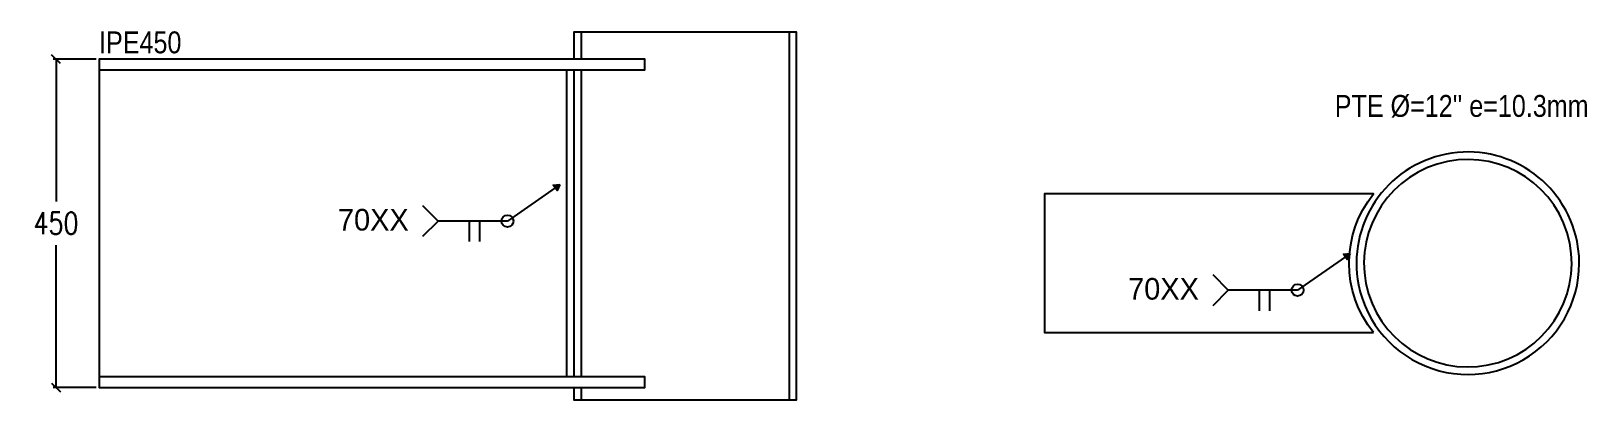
# Model space of a CAD drawing. Header units: millimetres. Extents: x -999 to 93225, y -17477 to 29086.
# Drawn here: x 3840 to 5970, y -11567 to -11061 of the extents above; entities that cross this region are included whole.
import ezdxf
from ezdxf.enums import TextEntityAlignment as Align

# ---------------------------------------------------------------- set-up
doc = ezdxf.new("R2010")
doc.units = ezdxf.units.MM
doc.header["$LTSCALE"] = 0.4
doc.layers.get('0').update_dxf_attribs({"color": 255})
doc.layers.add('COTAS', color=8, linetype='Continuous')
doc.layers.add('TITULO', color=3, linetype='Continuous')
doc.styles.add('Arial Narrow', font='', dxfattribs={"height": 0.2})
doc.styles.add('CNI_COTAS', font='romans.shx', dxfattribs={"width": 0.8})
doc.styles.add('ROMANS', font='DINGRAFO.SHX')
doc.styles.get('Arial Narrow').set_extended_font_data('Arial Narrow')
doc.dimstyles.new('1.4', dxfattribs={"dimscale": 0, "dimtxt": 30, "dimasz": 12, "dimexe": 4, "dimexo": 4, "dimgap": 15, "dimtad": 1, "dimdec": 0, "dimzin": 4, "dimdsep": 46, "dimtxsty": 'CNI_COTAS', "dimblk": 'OBLIQUE', "dimcen": -0.09, "dimclrd": 256, "dimclrt": 3, "dimadec": 0, "dimazin": 0, "dimtfac": 1, "dimtdec": 0, "dimtmove": 2, "dimatfit": 0, "dimldrblk": 'DOT', "dimfxl": 0.05, "dimtolj": 1, "dimtzin": 0, "dimarcsym": 0})

# ---------------------------------------------------------------- blocks, each defined once
blk = doc.blocks.new('_Oblique')
at = {"color": 0, "linetype": 'ByBlock', "lineweight": -2}
blk.add_line((-0.5, -0.5), (0.5, 0.5), dxfattribs=at)
blk = doc.blocks.new('*D876')
at = {"layer": 'COTAS', "color": 0, "lineweight": -2, "transparency": 16777216}
for p, q in [((3929.1, -11099.7), (3870, -11099.7)), ((3929.1, -11549.7), (3870, -11549.7))]:
    blk.add_line(p, q, dxfattribs=at)
at = {"layer": 'COTAS', "lineweight": -2, "transparency": 16777216}
for p, q in [((3874, -11099.7), (3874, -11294.7)), ((3874, -11549.7), (3874, -11354.7))]:
    blk.add_line(p, q, dxfattribs=at)
at = {"layer": 'Defpoints', "color": 0, "transparency": 16777216}
for p in [(3874, -11099.7), (3933.1, -11099.7), (3933.1, -11549.7)]:
    blk.add_point(p, dxfattribs=at)
at = {"layer": 'COTAS', "lineweight": -2, "transparency": 16777216, "xscale": 12, "yscale": 12, "zscale": 12}
for p, rotation in [((3874, -11099.7), 90), ((3874, -11549.7), 270)]:
    blk.add_blockref('_Oblique', p, dxfattribs=dict(at, rotation=rotation))
at = {"layer": 'COTAS', "color": 3, "transparency": 16777216, "insert": (3874, -11324.7), "char_height": 30, "attachment_point": 5, "rotation": 0.01, "style": 'CNI_COTAS'}
blk.add_mtext('\\A1;450', dxfattribs=at)
blk = doc.blocks.new('_Dot')
at = {"color": 0, "linetype": 'ByBlock', "lineweight": -2}
blk.add_line((-0.5, 0), (-1, 0), dxfattribs=at)
at = {"color": 0, "linetype": 'ByBlock', "const_width": 0.5}
blk.add_lwpolyline([(-0.25, 0, 1), (0.25, 0, 1)], format="xyb", close=True, dxfattribs=at)
blk = doc.blocks.new('SOLDADURA A TOPE CON BORDES RECTOS')
h = blk.add_hatch(color=256)
h.dxf.hatch_style = 1
h.paths.add_polyline_path([(5573.3, 3679), (5569.6, 3684.2), (5576, 3684.8)])
for p, q in [((5571.4, 3681.6), (5525.1, 3649.2)), ((5525.1, 3649.2), (5457.8, 3649.2)), ((5488.2, 3629.2), (5488.2, 3649.2)), ((5498.2, 3629.2), (5498.2, 3649.2))]:
    blk.add_line(p, q)
blk.add_lwpolyline([(5576, 3684.8), (5573.3, 3679), (5569.6, 3684.2)], close=True)
blk.add_lwpolyline([(5443, 3634.4), (5457.8, 3649.2), (5443, 3664)])
blk.add_circle((5525.1, 3649.2), 5.81)
at = {"layer": 'TITULO', "style": 'ROMANS'}
blk.add_text('70XX', height=21, dxfattribs=at).set_placement((5360.6, 3640))

msp = doc.modelspace()

# ---------------------------------------------------------------- linework, layer by layer
at = {"color": 2, "linetype": 'Continuous'}
for p, q in [((4593.1, -11062.7), (4593.1, -11099.7)), ((4877.5, -11062.7), (4877.5, -11566.9)), ((4593.1, -11114.3), (4593.1, -11535.1)), ((4593.1, -11549.7), (4593.1, -11566.9))]:
    msp.add_line(p, q, dxfattribs=at)
at = {"color": 2}
msp.add_line((4572.8, -11114.3), (4572.8, -11535.1), dxfattribs=at)
msp.add_lwpolyline([(3933.1, -11114.3), (4680.2, -11114.3), (4680.2, -11099.7), (3933.1, -11099.7), (3933.1, -11549.7), (4463.1, -11549.7), (4680.2, -11549.7), (4680.2, -11535.1), (4463.1, -11535.1), (3933.1, -11535.1)], dxfattribs=at)
at = {"color": 2, "linetype": 'Continuous'}
msp.add_lwpolyline([(5667.4, -11407.2, 1), (5946.3, -11351.8, 1)], format="xyb", close=True, dxfattribs=at)
at = {"color": 2}
msp.add_lwpolyline([(5677.5, -11474.5, -0.349409), (5677.6, -11284.5), (5677.6, -11284.5), (5227.4, -11284.5), (5227.4, -11474.5), (5677.5, -11474.5)], format="xyb", dxfattribs=at)
at = {"layer": 'COTAS', "color": 1}
for points in [[(4582.8, -11549.7), (4582.8, -11566.9), (4887.8, -11566.9), (4887.8, -11062.7), (4582.8, -11062.7), (4582.8, -11099.7)], [(4582.8, -11114.3), (4582.8, -11535.1)]]:
    msp.add_lwpolyline(points, dxfattribs=at)
msp.add_lwpolyline([(5657.3, -11409.3, 1), (5956.4, -11349.8, 1)], format="xyb", close=True, dxfattribs=at)

# ---------------------------------------------------------------- block references
at = {"xscale": 1.410856086152307, "yscale": 1.410856086152307, "zscale": 1.410856086152307}
for p in [(-3303.1, -16470.2), (-2221.3, -16564.9)]:
    msp.add_blockref('SOLDADURA A TOPE CON BORDES RECTOS', p, dxfattribs=at)

# ---------------------------------------------------------------- texts
at = {"color": 96, "style": 'Arial Narrow'}
for s, p in [('IPE450', (3989.3, -11076.8)), ("PTE Ø=12'' e=10.3mm", (5798.4, -11163.9))]:
    msp.add_text(s, height=30, dxfattribs=at).set_placement(p, align=Align.MIDDLE_CENTER)

# ---------------------------------------------------------------- dimensions: what is measured, and where the dimension line sits
at = {"layer": 'COTAS'}
dim = msp.add_linear_dim(base=(3874, -11099.7), p1=(3933.1, -11549.7), p2=(3933.1, -11099.7), angle=90, dimstyle='1.4', override={"dimscale": 1}, dxfattribs=at)
dim.commit()
dim.dimension.update_dxf_attribs({"geometry": '*D876', "text_midpoint": (3874, -11324.7), "text_rotation": 0.01})

doc.saveas('drawing.dxf')
